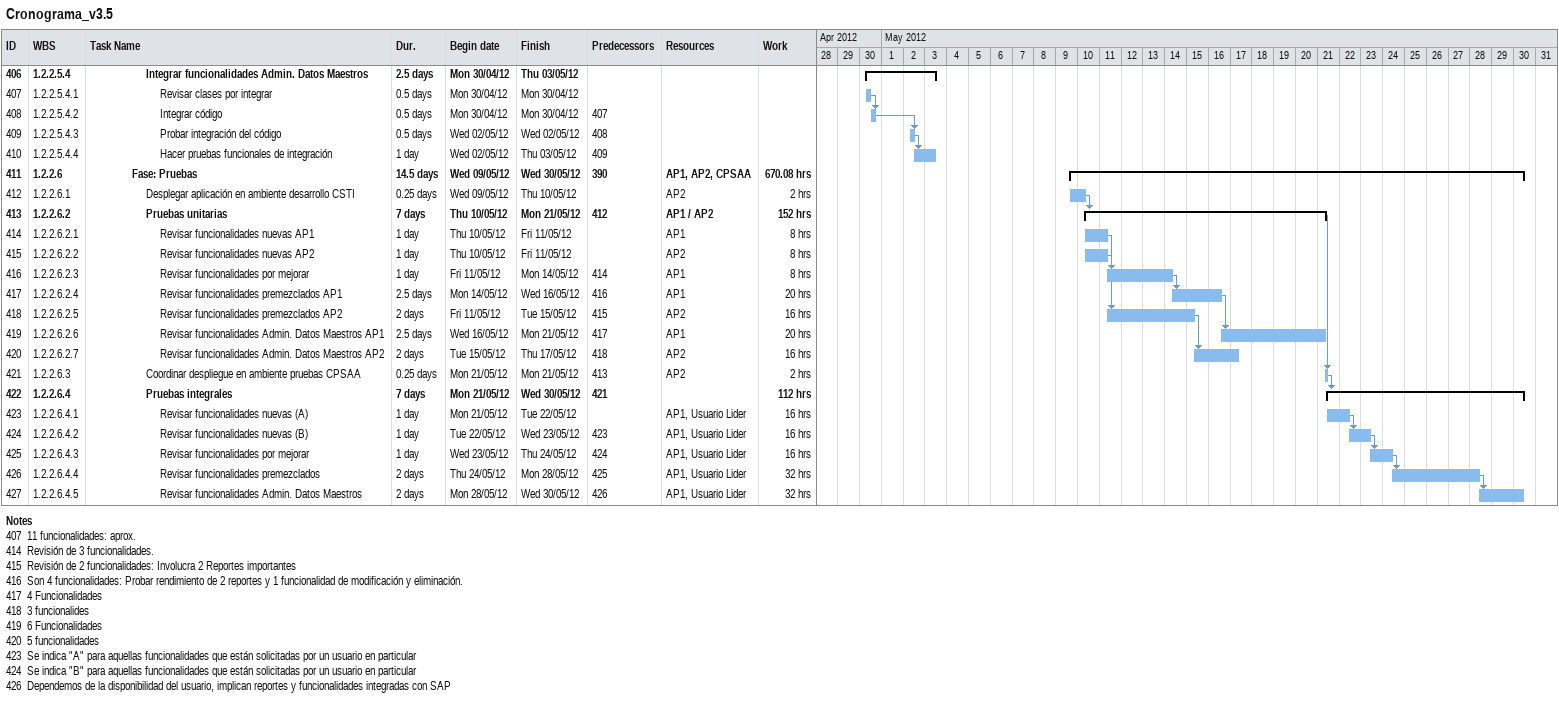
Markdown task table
Cronograma_v3.5

| ID | WBS | Task | Duration | Start | Finish | Predecessors | Resources | Work (h) |
|---|---|---|---|---|---|---|---|---|
| 406 | 1.2.2.5.4 | **Integrar funcionalidades Admin. Datos Maestros** | 2.5d | 2012-04-30 | 2012-05-03 |  |  |  |
| 407 | 1.2.2.5.4.1 | Revisar clases por integrar | 0.5d | 2012-04-30 | 2012-04-30 |  |  |  |
| 408 | 1.2.2.5.4.2 | Integrar código | 0.5d | 2012-04-30 | 2012-04-30 | 407 |  |  |
| 409 | 1.2.2.5.4.3 | Probar integración del código | 0.5d | 2012-05-02 | 2012-05-02 | 408 |  |  |
| 410 | 1.2.2.5.4.4 | Hacer pruebas funcionales de integración | 1d | 2012-05-02 | 2012-05-03 | 409 |  |  |
| 411 | 1.2.2.6 | **Fase: Pruebas** | 14.5d | 2012-05-09 | 2012-05-30 | 390 | AP1, AP2, CPSAA | 670.08 |
| 412 | 1.2.2.6.1 | Desplegar aplicación en ambiente desarrollo CSTI | 0.25d | 2012-05-09 | 2012-05-10 |  | AP2 | 2 |
| 413 | 1.2.2.6.2 | **Pruebas unitarias** | 7d | 2012-05-10 | 2012-05-21 | 412 | AP1 / AP2 | 152 |
| 414 | 1.2.2.6.2.1 | Revisar funcionalidades nuevas AP1 | 1d | 2012-05-10 | 2012-05-11 |  | AP1 | 8 |
| 415 | 1.2.2.6.2.2 | Revisar funcionalidades nuevas AP2 | 1d | 2012-05-10 | 2012-05-11 |  | AP2 | 8 |
| 416 | 1.2.2.6.2.3 | Revisar funcionalidades por mejorar | 1d | 2012-05-11 | 2012-05-14 | 414 | AP1 | 8 |
| 417 | 1.2.2.6.2.4 | Revisar funcionalidades premezclados AP1 | 2.5d | 2012-05-14 | 2012-05-16 | 416 | AP1 | 20 |
| 418 | 1.2.2.6.2.5 | Revisar funcionalidades premezclados AP2 | 2d | 2012-05-11 | 2012-05-15 | 415 | AP2 | 16 |
| 419 | 1.2.2.6.2.6 | Revisar funcionalidades Admin. Datos Maestros AP1 | 2.5d | 2012-05-16 | 2012-05-21 | 417 | AP1 | 20 |
| 420 | 1.2.2.6.2.7 | Revisar funcionalidades Admin. Datos Maestros AP2 | 2d | 2012-05-15 | 2012-05-17 | 418 | AP2 | 16 |
| 421 | 1.2.2.6.3 | Coordinar despliegue en ambiente pruebas CPSAA | 0.25d | 2012-05-21 | 2012-05-21 | 413 | AP2 | 2 |
| 422 | 1.2.2.6.4 | **Pruebas integrales** | 7d | 2012-05-21 | 2012-05-30 | 421 |  | 112 |
| 423 | 1.2.2.6.4.1 | Revisar funcionalidades nuevas (A) | 1d | 2012-05-21 | 2012-05-22 |  | AP1, Usuario Lider | 16 |
| 424 | 1.2.2.6.4.2 | Revisar funcionalidades nuevas (B) | 1d | 2012-05-22 | 2012-05-23 | 423 | AP1, Usuario Lider | 16 |
| 425 | 1.2.2.6.4.3 | Revisar funcionalidades por mejorar | 1d | 2012-05-23 | 2012-05-24 | 424 | AP1, Usuario Lider | 16 |
| 426 | 1.2.2.6.4.4 | Revisar funcionalidades premezclados | 2d | 2012-05-24 | 2012-05-28 | 425 | AP1, Usuario Lider | 32 |
| 427 | 1.2.2.6.4.5 | Revisar funcionalidades Admin. Datos Maestros | 2d | 2012-05-28 | 2012-05-30 | 426 | AP1, Usuario Lider | 32 |

Notes
- 407: 11 funcionalidades: aprox.
- 414: Revisión de 3 funcionalidades.
- 415: Revisión de 2 funcionalidades: Involucra 2 Reportes importantes
- 416: Son 4 funcionalidades: Probar rendimiento de 2 reportes y 1 funcionalidad de modificación y eliminación.
- 417: 4 Funcionalidades
- 418: 3 funcionalides
- 419: 6 Funcionalidades
- 420: 5 funcionalidades
- 423: Se indica "A" para aquellas funcionalidades que están solicitadas por un usuario en particular
- 424: Se indica "B" para aquellas funcionalidades que están solicitadas por un usuario en particular
- 426: Dependemos de la disponibilidad del usuario, implican reportes y funcionalidades integradas con SAP
